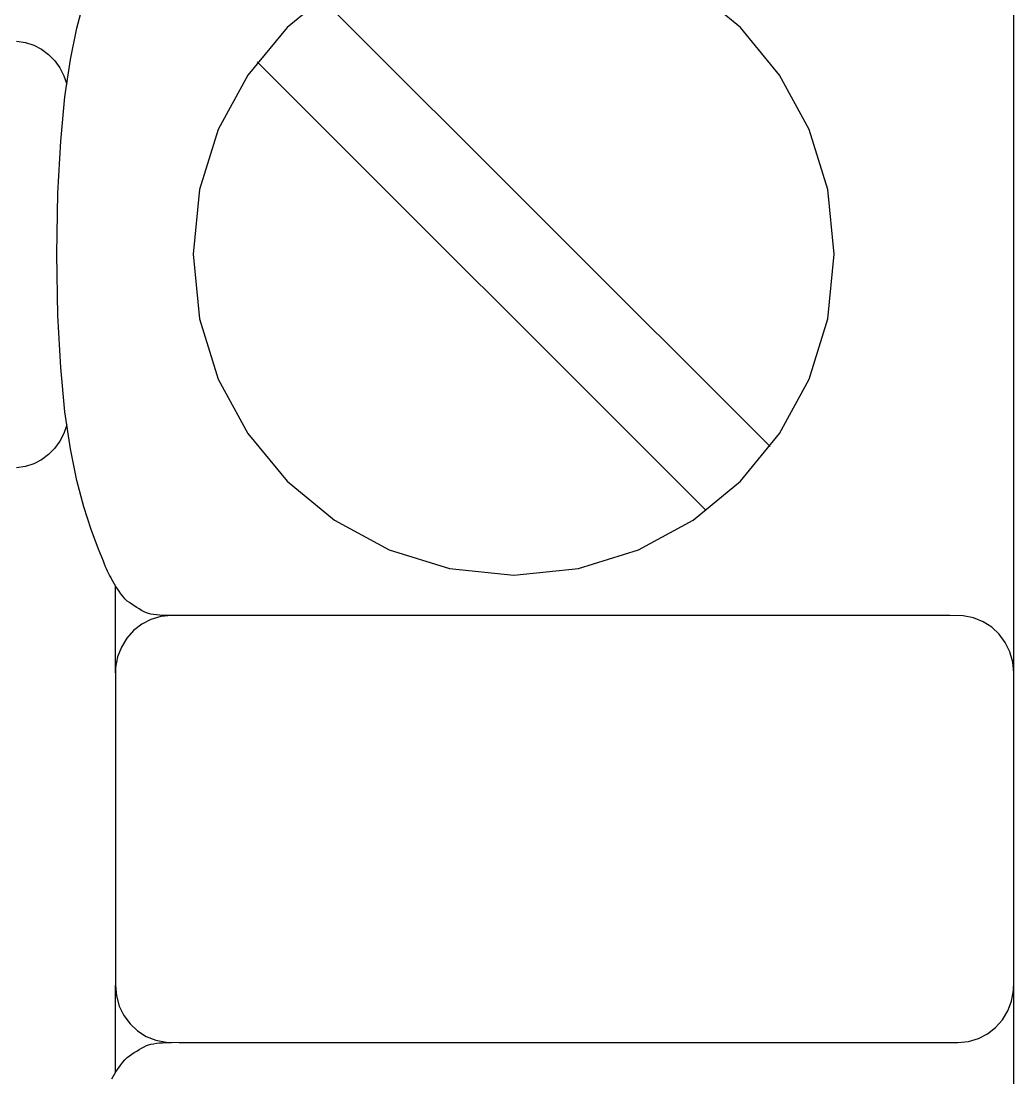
# Model space of a CAD drawing. Extents: x 1 to 47.7, y 0.2 to 35.
# Drawn here: x 35.404 to 35.922, y 15.205 to 15.757 of the extents above; entities that cross this region are included whole.
import ezdxf

# ---------------------------------------------------------------- set-up
doc = ezdxf.new("R2010")
doc.units = 0
doc.header["$MEASUREMENT"] = 0
for name, color, linetype in [('5_1___24__TARGET_LEDS___12', 7, 'CONTINUOUS'), ('6_2___8__INDEPENDENT_INPUT', 7, 'CONTINUOUS'), ('6_3___8__OPTOISO_INDEPENDE', 7, 'CONTINUOUS'), ('6_4___24__OPTOISO_INDEPEND', 7, 'CONTINUOUS'), ('6_5___8__INDEPENDENT_INPUT', 7, 'CONTINUOUS'), ('6_6___8__INDEPENDENT_INPUT', 7, 'CONTINUOUS'), ('6_7___8__OPTOISO_INDEPENDE', 7, 'CONTINUOUS'), ('6_8___8__OPTOISO_INDEPENDE', 7, 'CONTINUOUS')]:
    doc.layers.add(name, color=color, linetype=linetype)

msp = doc.modelspace()

# ---------------------------------------------------------------- linework, layer by layer
at = {"layer": '5_1___24__TARGET_LEDS___12'}
for points in [[(35.92224, 14.5127), (35.92224, 14.60513), (35.92224, 14.70424), (35.92224, 14.80958), (35.92224, 14.92072), (35.92224, 15.0372), (35.92224, 15.15858), (35.92224, 15.28441), (35.92224, 15.41426), (35.92224, 15.54766), (35.92224, 15.68419), (35.92224, 15.82338)], [(35.56788, 15.7738), (35.54309, 15.75337), (35.52263, 15.72861), (35.50717, 15.7002), (35.4974, 15.66881), (35.49399, 15.63511), (35.4974, 15.60136), (35.50717, 15.56993), (35.52263, 15.54149), (35.54309, 15.51671), (35.56788, 15.49627), (35.59632, 15.48084), (35.62774, 15.47109), (35.66144, 15.46769), (35.69513, 15.47109), (35.72649, 15.48084), (35.75487, 15.49627), (35.7796, 15.51671), (35.79999, 15.54149), (35.81539, 15.56993), (35.82512, 15.60136), (35.82852, 15.63511), (35.82512, 15.66881), (35.81539, 15.7002), (35.79999, 15.72861), (35.7796, 15.75337), (35.75487, 15.7738)], [(35.48273, 15.44657), (35.48123, 15.44657), (35.47967, 15.4466), (35.47806, 15.44664), (35.47646, 15.44672), (35.4749, 15.44685), (35.47342, 15.44702), (35.47205, 15.44724), (35.47082, 15.44754), (35.46968, 15.44795), (35.46844, 15.44855), (35.46718, 15.44924), (35.46591, 15.45), (35.46465, 15.4508), (35.46337, 15.45164), (35.46211, 15.45248), (35.46085, 15.45331), (35.4596, 15.4541), (35.45844, 15.45533), (35.45738, 15.45664), (35.45638, 15.45792), (35.45546, 15.45918), (35.45459, 15.46042), (35.45378, 15.46166), (35.45303, 15.46288), (35.45232, 15.46412), (35.45165, 15.46535), (35.45104, 15.46652), (35.45047, 15.46761), (35.44995, 15.46867), (35.44944, 15.46973), (35.44893, 15.47084), (35.4484, 15.47204), (35.44784, 15.47337), (35.44722, 15.47487), (35.44474, 15.48119), (35.44093, 15.49147), (35.43711, 15.50325), (35.43344, 15.51707), (35.43009, 15.53345), (35.4272, 15.55291), (35.42494, 15.57598), (35.42347, 15.60318), (35.42295, 15.63504), (35.42347, 15.6669), (35.42494, 15.6941), (35.4272, 15.71717), (35.43009, 15.73663), (35.43344, 15.753), (35.43711, 15.76682)], [(35.7951, 15.53469), (35.56083, 15.76895)], [(35.4019, 15.74634), (35.40657, 15.74561), (35.41095, 15.74416), (35.41499, 15.74205), (35.41863, 15.73934), (35.42182, 15.73609), (35.4245, 15.73237), (35.4266, 15.72824), (35.42807, 15.72376)], [(35.76168, 15.50127), (35.52741, 15.73553)], [(35.42807, 15.54598), (35.42657, 15.54155), (35.42445, 15.53746), (35.42176, 15.53377), (35.41857, 15.53056), (35.41493, 15.52788), (35.4109, 15.52579), (35.40653, 15.52436), (35.40189, 15.52364)], [(35.45349, 15.41658), (35.45349, 15.46212)], [(35.45349, 15.20818), (35.45349, 15.25372)], [(35.45165, 15.20471), (35.45232, 15.20595), (35.45303, 15.20718), (35.45378, 15.20841), (35.45459, 15.20964), (35.45546, 15.21089), (35.45638, 15.21215), (35.45738, 15.21343), (35.45844, 15.21474), (35.4596, 15.21596), (35.46085, 15.21676), (35.46211, 15.21759), (35.46337, 15.21843), (35.46465, 15.21926), (35.46591, 15.22007), (35.46718, 15.22083), (35.46844, 15.22152), (35.46968, 15.22211), (35.47082, 15.22254), (35.47205, 15.22285), (35.47342, 15.2231), (35.4749, 15.22331), (35.47646, 15.22347), (35.47806, 15.22358), (35.47967, 15.22366), (35.48123, 15.2237), (35.48273, 15.22372)]]:
    msp.add_lwpolyline(points, dxfattribs=at)
msp.add_lwpolyline([(35.48273, 15.44657), (35.47717, 15.44603), (35.47196, 15.44447), (35.46721, 15.442), (35.463, 15.43872), (35.45944, 15.43472), (35.45663, 15.43011), (35.45466, 15.425), (35.45362, 15.41946), (35.45349, 15.41495), (35.45349, 15.40315), (35.45349, 15.3826), (35.45349, 15.35648), (35.45349, 15.32797), (35.45349, 15.30026), (35.45349, 15.27653), (35.45349, 15.25995), (35.45349, 15.25372), (35.45402, 15.24802), (35.45553, 15.24268), (35.45794, 15.23781), (35.46114, 15.23349), (35.46503, 15.22984), (35.46952, 15.22694), (35.47452, 15.22492), (35.47991, 15.22386), (35.48683, 15.22372), (35.51655, 15.22372), (35.56833, 15.22372), (35.63413, 15.22372), (35.70594, 15.22372), (35.77576, 15.22372), (35.83555, 15.22372), (35.8773, 15.22372), (35.893, 15.22372), (35.89856, 15.22426), (35.90377, 15.22582), (35.90852, 15.22829), (35.91273, 15.23157), (35.91629, 15.23557), (35.9191, 15.24018), (35.92107, 15.2453), (35.92211, 15.25083), (35.92224, 15.25535), (35.92224, 15.26715), (35.92224, 15.2877), (35.92224, 15.31382), (35.92224, 15.34233), (35.92224, 15.37004), (35.92224, 15.39377), (35.92224, 15.41035), (35.92224, 15.41658), (35.92171, 15.42228), (35.9202, 15.42761), (35.91779, 15.43249), (35.91459, 15.4368), (35.9107, 15.44045), (35.90621, 15.44334), (35.90121, 15.44537), (35.89582, 15.44643), (35.88891, 15.44657), (35.85918, 15.44657), (35.8074, 15.44657), (35.7416, 15.44657), (35.66979, 15.44657), (35.59998, 15.44657), (35.54019, 15.44657), (35.49843, 15.44657)], close=True, dxfattribs=at)
at = {"layer": '6_2___8__INDEPENDENT_INPUT'}
for points in [[(35.92224, 14.5127), (35.92224, 14.60513), (35.92224, 14.70424), (35.92224, 14.80958), (35.92224, 14.92072), (35.92224, 15.0372), (35.92224, 15.15858), (35.92224, 15.28441), (35.92224, 15.41426), (35.92224, 15.54766), (35.92224, 15.68419), (35.92224, 15.82338)], [(35.56788, 15.7738), (35.54309, 15.75337), (35.52263, 15.72861), (35.50717, 15.7002), (35.4974, 15.66881), (35.49399, 15.63511), (35.4974, 15.60136), (35.50717, 15.56993), (35.52263, 15.54149), (35.54309, 15.51671), (35.56788, 15.49627), (35.59632, 15.48084), (35.62774, 15.47109), (35.66144, 15.46769), (35.69513, 15.47109), (35.72649, 15.48084), (35.75487, 15.49627), (35.7796, 15.51671), (35.79999, 15.54149), (35.81539, 15.56993), (35.82512, 15.60136), (35.82852, 15.63511), (35.82512, 15.66881), (35.81539, 15.7002), (35.79999, 15.72861), (35.7796, 15.75337), (35.75487, 15.7738)], [(35.48273, 15.44657), (35.48123, 15.44657), (35.47967, 15.4466), (35.47806, 15.44664), (35.47646, 15.44672), (35.4749, 15.44685), (35.47342, 15.44702), (35.47205, 15.44724), (35.47082, 15.44754), (35.46968, 15.44795), (35.46844, 15.44855), (35.46718, 15.44924), (35.46591, 15.45), (35.46465, 15.4508), (35.46337, 15.45164), (35.46211, 15.45248), (35.46085, 15.45331), (35.4596, 15.4541), (35.45844, 15.45533), (35.45738, 15.45664), (35.45638, 15.45792), (35.45546, 15.45918), (35.45459, 15.46042), (35.45378, 15.46166), (35.45303, 15.46288), (35.45232, 15.46412), (35.45165, 15.46535), (35.45104, 15.46652), (35.45047, 15.46761), (35.44995, 15.46867), (35.44944, 15.46973), (35.44893, 15.47084), (35.4484, 15.47204), (35.44784, 15.47337), (35.44722, 15.47487), (35.44474, 15.48119), (35.44093, 15.49147), (35.43711, 15.50325), (35.43344, 15.51707), (35.43009, 15.53345), (35.4272, 15.55291), (35.42494, 15.57598), (35.42347, 15.60318), (35.42295, 15.63504), (35.42347, 15.6669), (35.42494, 15.6941), (35.4272, 15.71717), (35.43009, 15.73663), (35.43344, 15.753), (35.43711, 15.76682)], [(35.7951, 15.53469), (35.56083, 15.76895)], [(35.4019, 15.74634), (35.40657, 15.74561), (35.41095, 15.74416), (35.41499, 15.74205), (35.41863, 15.73934), (35.42182, 15.73609), (35.4245, 15.73237), (35.4266, 15.72824), (35.42807, 15.72376)], [(35.76168, 15.50127), (35.52741, 15.73553)], [(35.42807, 15.54598), (35.42657, 15.54155), (35.42445, 15.53746), (35.42176, 15.53377), (35.41857, 15.53056), (35.41493, 15.52788), (35.4109, 15.52579), (35.40653, 15.52436), (35.40189, 15.52364)], [(35.45349, 15.41658), (35.45349, 15.46212)], [(35.45349, 15.20818), (35.45349, 15.25372)], [(35.45165, 15.20471), (35.45232, 15.20595), (35.45303, 15.20718), (35.45378, 15.20841), (35.45459, 15.20964), (35.45546, 15.21089), (35.45638, 15.21215), (35.45738, 15.21343), (35.45844, 15.21474), (35.4596, 15.21596), (35.46085, 15.21676), (35.46211, 15.21759), (35.46337, 15.21843), (35.46465, 15.21926), (35.46591, 15.22007), (35.46718, 15.22083), (35.46844, 15.22152), (35.46968, 15.22211), (35.47082, 15.22254), (35.47205, 15.22285), (35.47342, 15.2231), (35.4749, 15.22331), (35.47646, 15.22347), (35.47806, 15.22358), (35.47967, 15.22366), (35.48123, 15.2237), (35.48273, 15.22372)]]:
    msp.add_lwpolyline(points, dxfattribs=at)
msp.add_lwpolyline([(35.48273, 15.44657), (35.47717, 15.44603), (35.47196, 15.44447), (35.46721, 15.442), (35.463, 15.43872), (35.45944, 15.43472), (35.45663, 15.43011), (35.45466, 15.425), (35.45362, 15.41946), (35.45349, 15.41495), (35.45349, 15.40315), (35.45349, 15.3826), (35.45349, 15.35648), (35.45349, 15.32797), (35.45349, 15.30026), (35.45349, 15.27653), (35.45349, 15.25995), (35.45349, 15.25372), (35.45402, 15.24802), (35.45553, 15.24268), (35.45794, 15.23781), (35.46114, 15.23349), (35.46503, 15.22984), (35.46952, 15.22694), (35.47452, 15.22492), (35.47991, 15.22386), (35.48683, 15.22372), (35.51655, 15.22372), (35.56833, 15.22372), (35.63413, 15.22372), (35.70594, 15.22372), (35.77576, 15.22372), (35.83555, 15.22372), (35.8773, 15.22372), (35.893, 15.22372), (35.89856, 15.22426), (35.90377, 15.22582), (35.90852, 15.22829), (35.91273, 15.23157), (35.91629, 15.23557), (35.9191, 15.24018), (35.92107, 15.2453), (35.92211, 15.25083), (35.92224, 15.25535), (35.92224, 15.26715), (35.92224, 15.2877), (35.92224, 15.31382), (35.92224, 15.34233), (35.92224, 15.37004), (35.92224, 15.39377), (35.92224, 15.41035), (35.92224, 15.41658), (35.92171, 15.42228), (35.9202, 15.42761), (35.91779, 15.43249), (35.91459, 15.4368), (35.9107, 15.44045), (35.90621, 15.44334), (35.90121, 15.44537), (35.89582, 15.44643), (35.88891, 15.44657), (35.85918, 15.44657), (35.8074, 15.44657), (35.7416, 15.44657), (35.66979, 15.44657), (35.59998, 15.44657), (35.54019, 15.44657), (35.49843, 15.44657)], close=True, dxfattribs=at)
at = {"layer": '6_3___8__OPTOISO_INDEPENDE'}
for points in [[(35.92224, 14.5127), (35.92224, 14.60513), (35.92224, 14.70424), (35.92224, 14.80958), (35.92224, 14.92072), (35.92224, 15.0372), (35.92224, 15.15858), (35.92224, 15.28441), (35.92224, 15.41426), (35.92224, 15.54766), (35.92224, 15.68419), (35.92224, 15.82338)], [(35.56788, 15.7738), (35.54309, 15.75337), (35.52263, 15.72861), (35.50717, 15.7002), (35.4974, 15.66881), (35.49399, 15.63511), (35.4974, 15.60136), (35.50717, 15.56993), (35.52263, 15.54149), (35.54309, 15.51671), (35.56788, 15.49627), (35.59632, 15.48084), (35.62774, 15.47109), (35.66144, 15.46769), (35.69513, 15.47109), (35.72649, 15.48084), (35.75487, 15.49627), (35.7796, 15.51671), (35.79999, 15.54149), (35.81539, 15.56993), (35.82512, 15.60136), (35.82852, 15.63511), (35.82512, 15.66881), (35.81539, 15.7002), (35.79999, 15.72861), (35.7796, 15.75337), (35.75487, 15.7738)], [(35.48273, 15.44657), (35.48123, 15.44657), (35.47967, 15.4466), (35.47806, 15.44664), (35.47646, 15.44672), (35.4749, 15.44685), (35.47342, 15.44702), (35.47205, 15.44724), (35.47082, 15.44754), (35.46968, 15.44795), (35.46844, 15.44855), (35.46718, 15.44924), (35.46591, 15.45), (35.46465, 15.4508), (35.46337, 15.45164), (35.46211, 15.45248), (35.46085, 15.45331), (35.4596, 15.4541), (35.45844, 15.45533), (35.45738, 15.45664), (35.45638, 15.45792), (35.45546, 15.45918), (35.45459, 15.46042), (35.45378, 15.46166), (35.45303, 15.46288), (35.45232, 15.46412), (35.45165, 15.46535), (35.45104, 15.46652), (35.45047, 15.46761), (35.44995, 15.46867), (35.44944, 15.46973), (35.44893, 15.47084), (35.4484, 15.47204), (35.44784, 15.47337), (35.44722, 15.47487), (35.44474, 15.48119), (35.44093, 15.49147), (35.43711, 15.50325), (35.43344, 15.51707), (35.43009, 15.53345), (35.4272, 15.55291), (35.42494, 15.57598), (35.42347, 15.60318), (35.42295, 15.63504), (35.42347, 15.6669), (35.42494, 15.6941), (35.4272, 15.71717), (35.43009, 15.73663), (35.43344, 15.753), (35.43711, 15.76682)], [(35.7951, 15.53469), (35.56083, 15.76895)], [(35.4019, 15.74634), (35.40657, 15.74561), (35.41095, 15.74416), (35.41499, 15.74205), (35.41863, 15.73934), (35.42182, 15.73609), (35.4245, 15.73237), (35.4266, 15.72824), (35.42807, 15.72376)], [(35.76168, 15.50127), (35.52741, 15.73553)], [(35.42807, 15.54598), (35.42657, 15.54155), (35.42445, 15.53746), (35.42176, 15.53377), (35.41857, 15.53056), (35.41493, 15.52788), (35.4109, 15.52579), (35.40653, 15.52436), (35.40189, 15.52364)], [(35.45349, 15.41658), (35.45349, 15.46212)], [(35.45349, 15.20818), (35.45349, 15.25372)], [(35.45165, 15.20471), (35.45232, 15.20595), (35.45303, 15.20718), (35.45378, 15.20841), (35.45459, 15.20964), (35.45546, 15.21089), (35.45638, 15.21215), (35.45738, 15.21343), (35.45844, 15.21474), (35.4596, 15.21596), (35.46085, 15.21676), (35.46211, 15.21759), (35.46337, 15.21843), (35.46465, 15.21926), (35.46591, 15.22007), (35.46718, 15.22083), (35.46844, 15.22152), (35.46968, 15.22211), (35.47082, 15.22254), (35.47205, 15.22285), (35.47342, 15.2231), (35.4749, 15.22331), (35.47646, 15.22347), (35.47806, 15.22358), (35.47967, 15.22366), (35.48123, 15.2237), (35.48273, 15.22372)]]:
    msp.add_lwpolyline(points, dxfattribs=at)
msp.add_lwpolyline([(35.48273, 15.44657), (35.47717, 15.44603), (35.47196, 15.44447), (35.46721, 15.442), (35.463, 15.43872), (35.45944, 15.43472), (35.45663, 15.43011), (35.45466, 15.425), (35.45362, 15.41946), (35.45349, 15.41495), (35.45349, 15.40315), (35.45349, 15.3826), (35.45349, 15.35648), (35.45349, 15.32797), (35.45349, 15.30026), (35.45349, 15.27653), (35.45349, 15.25995), (35.45349, 15.25372), (35.45402, 15.24802), (35.45553, 15.24268), (35.45794, 15.23781), (35.46114, 15.23349), (35.46503, 15.22984), (35.46952, 15.22694), (35.47452, 15.22492), (35.47991, 15.22386), (35.48683, 15.22372), (35.51655, 15.22372), (35.56833, 15.22372), (35.63413, 15.22372), (35.70594, 15.22372), (35.77576, 15.22372), (35.83555, 15.22372), (35.8773, 15.22372), (35.893, 15.22372), (35.89856, 15.22426), (35.90377, 15.22582), (35.90852, 15.22829), (35.91273, 15.23157), (35.91629, 15.23557), (35.9191, 15.24018), (35.92107, 15.2453), (35.92211, 15.25083), (35.92224, 15.25535), (35.92224, 15.26715), (35.92224, 15.2877), (35.92224, 15.31382), (35.92224, 15.34233), (35.92224, 15.37004), (35.92224, 15.39377), (35.92224, 15.41035), (35.92224, 15.41658), (35.92171, 15.42228), (35.9202, 15.42761), (35.91779, 15.43249), (35.91459, 15.4368), (35.9107, 15.44045), (35.90621, 15.44334), (35.90121, 15.44537), (35.89582, 15.44643), (35.88891, 15.44657), (35.85918, 15.44657), (35.8074, 15.44657), (35.7416, 15.44657), (35.66979, 15.44657), (35.59998, 15.44657), (35.54019, 15.44657), (35.49843, 15.44657)], close=True, dxfattribs=at)
at = {"layer": '6_4___24__OPTOISO_INDEPEND'}
for points in [[(35.92224, 14.5127), (35.92224, 14.60513), (35.92224, 14.70424), (35.92224, 14.80958), (35.92224, 14.92072), (35.92224, 15.0372), (35.92224, 15.15858), (35.92224, 15.28441), (35.92224, 15.41426), (35.92224, 15.54766), (35.92224, 15.68419), (35.92224, 15.82338)], [(35.56788, 15.7738), (35.54309, 15.75337), (35.52263, 15.72861), (35.50717, 15.7002), (35.4974, 15.66881), (35.49399, 15.63511), (35.4974, 15.60136), (35.50717, 15.56993), (35.52263, 15.54149), (35.54309, 15.51671), (35.56788, 15.49627), (35.59632, 15.48084), (35.62774, 15.47109), (35.66144, 15.46769), (35.69513, 15.47109), (35.72649, 15.48084), (35.75487, 15.49627), (35.7796, 15.51671), (35.79999, 15.54149), (35.81539, 15.56993), (35.82512, 15.60136), (35.82852, 15.63511), (35.82512, 15.66881), (35.81539, 15.7002), (35.79999, 15.72861), (35.7796, 15.75337), (35.75487, 15.7738)], [(35.48273, 15.44657), (35.48123, 15.44657), (35.47967, 15.4466), (35.47806, 15.44664), (35.47646, 15.44672), (35.4749, 15.44685), (35.47342, 15.44702), (35.47205, 15.44724), (35.47082, 15.44754), (35.46968, 15.44795), (35.46844, 15.44855), (35.46718, 15.44924), (35.46591, 15.45), (35.46465, 15.4508), (35.46337, 15.45164), (35.46211, 15.45248), (35.46085, 15.45331), (35.4596, 15.4541), (35.45844, 15.45533), (35.45738, 15.45664), (35.45638, 15.45792), (35.45546, 15.45918), (35.45459, 15.46042), (35.45378, 15.46166), (35.45303, 15.46288), (35.45232, 15.46412), (35.45165, 15.46535), (35.45104, 15.46652), (35.45047, 15.46761), (35.44995, 15.46867), (35.44944, 15.46973), (35.44893, 15.47084), (35.4484, 15.47204), (35.44784, 15.47337), (35.44722, 15.47487), (35.44474, 15.48119), (35.44093, 15.49147), (35.43711, 15.50325), (35.43344, 15.51707), (35.43009, 15.53345), (35.4272, 15.55291), (35.42494, 15.57598), (35.42347, 15.60318), (35.42295, 15.63504), (35.42347, 15.6669), (35.42494, 15.6941), (35.4272, 15.71717), (35.43009, 15.73663), (35.43344, 15.753), (35.43711, 15.76682)], [(35.7951, 15.53469), (35.56083, 15.76895)], [(35.4019, 15.74634), (35.40657, 15.74561), (35.41095, 15.74416), (35.41499, 15.74205), (35.41863, 15.73934), (35.42182, 15.73609), (35.4245, 15.73237), (35.4266, 15.72824), (35.42807, 15.72376)], [(35.76168, 15.50127), (35.52741, 15.73553)], [(35.42807, 15.54598), (35.42657, 15.54155), (35.42445, 15.53746), (35.42176, 15.53377), (35.41857, 15.53056), (35.41493, 15.52788), (35.4109, 15.52579), (35.40653, 15.52436), (35.40189, 15.52364)], [(35.45349, 15.41658), (35.45349, 15.46212)], [(35.45349, 15.20818), (35.45349, 15.25372)], [(35.45165, 15.20471), (35.45232, 15.20595), (35.45303, 15.20718), (35.45378, 15.20841), (35.45459, 15.20964), (35.45546, 15.21089), (35.45638, 15.21215), (35.45738, 15.21343), (35.45844, 15.21474), (35.4596, 15.21596), (35.46085, 15.21676), (35.46211, 15.21759), (35.46337, 15.21843), (35.46465, 15.21926), (35.46591, 15.22007), (35.46718, 15.22083), (35.46844, 15.22152), (35.46968, 15.22211), (35.47082, 15.22254), (35.47205, 15.22285), (35.47342, 15.2231), (35.4749, 15.22331), (35.47646, 15.22347), (35.47806, 15.22358), (35.47967, 15.22366), (35.48123, 15.2237), (35.48273, 15.22372)]]:
    msp.add_lwpolyline(points, dxfattribs=at)
msp.add_lwpolyline([(35.48273, 15.44657), (35.47717, 15.44603), (35.47196, 15.44447), (35.46721, 15.442), (35.463, 15.43872), (35.45944, 15.43472), (35.45663, 15.43011), (35.45466, 15.425), (35.45362, 15.41946), (35.45349, 15.41495), (35.45349, 15.40315), (35.45349, 15.3826), (35.45349, 15.35648), (35.45349, 15.32797), (35.45349, 15.30026), (35.45349, 15.27653), (35.45349, 15.25995), (35.45349, 15.25372), (35.45402, 15.24802), (35.45553, 15.24268), (35.45794, 15.23781), (35.46114, 15.23349), (35.46503, 15.22984), (35.46952, 15.22694), (35.47452, 15.22492), (35.47991, 15.22386), (35.48683, 15.22372), (35.51655, 15.22372), (35.56833, 15.22372), (35.63413, 15.22372), (35.70594, 15.22372), (35.77576, 15.22372), (35.83555, 15.22372), (35.8773, 15.22372), (35.893, 15.22372), (35.89856, 15.22426), (35.90377, 15.22582), (35.90852, 15.22829), (35.91273, 15.23157), (35.91629, 15.23557), (35.9191, 15.24018), (35.92107, 15.2453), (35.92211, 15.25083), (35.92224, 15.25535), (35.92224, 15.26715), (35.92224, 15.2877), (35.92224, 15.31382), (35.92224, 15.34233), (35.92224, 15.37004), (35.92224, 15.39377), (35.92224, 15.41035), (35.92224, 15.41658), (35.92171, 15.42228), (35.9202, 15.42761), (35.91779, 15.43249), (35.91459, 15.4368), (35.9107, 15.44045), (35.90621, 15.44334), (35.90121, 15.44537), (35.89582, 15.44643), (35.88891, 15.44657), (35.85918, 15.44657), (35.8074, 15.44657), (35.7416, 15.44657), (35.66979, 15.44657), (35.59998, 15.44657), (35.54019, 15.44657), (35.49843, 15.44657)], close=True, dxfattribs=at)
at = {"layer": '6_5___8__INDEPENDENT_INPUT'}
for points in [[(35.92224, 14.5127), (35.92224, 14.60513), (35.92224, 14.70424), (35.92224, 14.80958), (35.92224, 14.92072), (35.92224, 15.0372), (35.92224, 15.15858), (35.92224, 15.28441), (35.92224, 15.41426), (35.92224, 15.54766), (35.92224, 15.68419), (35.92224, 15.82338)], [(35.56788, 15.7738), (35.54309, 15.75337), (35.52263, 15.72861), (35.50717, 15.7002), (35.4974, 15.66881), (35.49399, 15.63511), (35.4974, 15.60136), (35.50717, 15.56993), (35.52263, 15.54149), (35.54309, 15.51671), (35.56788, 15.49627), (35.59632, 15.48084), (35.62774, 15.47109), (35.66144, 15.46769), (35.69513, 15.47109), (35.72649, 15.48084), (35.75487, 15.49627), (35.7796, 15.51671), (35.79999, 15.54149), (35.81539, 15.56993), (35.82512, 15.60136), (35.82852, 15.63511), (35.82512, 15.66881), (35.81539, 15.7002), (35.79999, 15.72861), (35.7796, 15.75337), (35.75487, 15.7738)], [(35.48273, 15.44657), (35.48123, 15.44657), (35.47967, 15.4466), (35.47806, 15.44664), (35.47646, 15.44672), (35.4749, 15.44685), (35.47342, 15.44702), (35.47205, 15.44724), (35.47082, 15.44754), (35.46968, 15.44795), (35.46844, 15.44855), (35.46718, 15.44924), (35.46591, 15.45), (35.46465, 15.4508), (35.46337, 15.45164), (35.46211, 15.45248), (35.46085, 15.45331), (35.4596, 15.4541), (35.45844, 15.45533), (35.45738, 15.45664), (35.45638, 15.45792), (35.45546, 15.45918), (35.45459, 15.46042), (35.45378, 15.46166), (35.45303, 15.46288), (35.45232, 15.46412), (35.45165, 15.46535), (35.45104, 15.46652), (35.45047, 15.46761), (35.44995, 15.46867), (35.44944, 15.46973), (35.44893, 15.47084), (35.4484, 15.47204), (35.44784, 15.47337), (35.44722, 15.47487), (35.44474, 15.48119), (35.44093, 15.49147), (35.43711, 15.50325), (35.43344, 15.51707), (35.43009, 15.53345), (35.4272, 15.55291), (35.42494, 15.57598), (35.42347, 15.60318), (35.42295, 15.63504), (35.42347, 15.6669), (35.42494, 15.6941), (35.4272, 15.71717), (35.43009, 15.73663), (35.43344, 15.753), (35.43711, 15.76682)], [(35.7951, 15.53469), (35.56083, 15.76895)], [(35.4019, 15.74634), (35.40657, 15.74561), (35.41095, 15.74416), (35.41499, 15.74205), (35.41863, 15.73934), (35.42182, 15.73609), (35.4245, 15.73237), (35.4266, 15.72824), (35.42807, 15.72376)], [(35.76168, 15.50127), (35.52741, 15.73553)], [(35.42807, 15.54598), (35.42657, 15.54155), (35.42445, 15.53746), (35.42176, 15.53377), (35.41857, 15.53056), (35.41493, 15.52788), (35.4109, 15.52579), (35.40653, 15.52436), (35.40189, 15.52364)], [(35.45349, 15.41658), (35.45349, 15.46212)], [(35.45349, 15.20818), (35.45349, 15.25372)], [(35.45165, 15.20471), (35.45232, 15.20595), (35.45303, 15.20718), (35.45378, 15.20841), (35.45459, 15.20964), (35.45546, 15.21089), (35.45638, 15.21215), (35.45738, 15.21343), (35.45844, 15.21474), (35.4596, 15.21596), (35.46085, 15.21676), (35.46211, 15.21759), (35.46337, 15.21843), (35.46465, 15.21926), (35.46591, 15.22007), (35.46718, 15.22083), (35.46844, 15.22152), (35.46968, 15.22211), (35.47082, 15.22254), (35.47205, 15.22285), (35.47342, 15.2231), (35.4749, 15.22331), (35.47646, 15.22347), (35.47806, 15.22358), (35.47967, 15.22366), (35.48123, 15.2237), (35.48273, 15.22372)]]:
    msp.add_lwpolyline(points, dxfattribs=at)
msp.add_lwpolyline([(35.48273, 15.44657), (35.47717, 15.44603), (35.47196, 15.44447), (35.46721, 15.442), (35.463, 15.43872), (35.45944, 15.43472), (35.45663, 15.43011), (35.45466, 15.425), (35.45362, 15.41946), (35.45349, 15.41495), (35.45349, 15.40315), (35.45349, 15.3826), (35.45349, 15.35648), (35.45349, 15.32797), (35.45349, 15.30026), (35.45349, 15.27653), (35.45349, 15.25995), (35.45349, 15.25372), (35.45402, 15.24802), (35.45553, 15.24268), (35.45794, 15.23781), (35.46114, 15.23349), (35.46503, 15.22984), (35.46952, 15.22694), (35.47452, 15.22492), (35.47991, 15.22386), (35.48683, 15.22372), (35.51655, 15.22372), (35.56833, 15.22372), (35.63413, 15.22372), (35.70594, 15.22372), (35.77576, 15.22372), (35.83555, 15.22372), (35.8773, 15.22372), (35.893, 15.22372), (35.89856, 15.22426), (35.90377, 15.22582), (35.90852, 15.22829), (35.91273, 15.23157), (35.91629, 15.23557), (35.9191, 15.24018), (35.92107, 15.2453), (35.92211, 15.25083), (35.92224, 15.25535), (35.92224, 15.26715), (35.92224, 15.2877), (35.92224, 15.31382), (35.92224, 15.34233), (35.92224, 15.37004), (35.92224, 15.39377), (35.92224, 15.41035), (35.92224, 15.41658), (35.92171, 15.42228), (35.9202, 15.42761), (35.91779, 15.43249), (35.91459, 15.4368), (35.9107, 15.44045), (35.90621, 15.44334), (35.90121, 15.44537), (35.89582, 15.44643), (35.88891, 15.44657), (35.85918, 15.44657), (35.8074, 15.44657), (35.7416, 15.44657), (35.66979, 15.44657), (35.59998, 15.44657), (35.54019, 15.44657), (35.49843, 15.44657)], close=True, dxfattribs=at)
at = {"layer": '6_6___8__INDEPENDENT_INPUT'}
for points in [[(35.92224, 14.5127), (35.92224, 14.60513), (35.92224, 14.70424), (35.92224, 14.80958), (35.92224, 14.92072), (35.92224, 15.0372), (35.92224, 15.15858), (35.92224, 15.28441), (35.92224, 15.41426), (35.92224, 15.54766), (35.92224, 15.68419), (35.92224, 15.82338)], [(35.56788, 15.7738), (35.54309, 15.75337), (35.52263, 15.72861), (35.50717, 15.7002), (35.4974, 15.66881), (35.49399, 15.63511), (35.4974, 15.60136), (35.50717, 15.56993), (35.52263, 15.54149), (35.54309, 15.51671), (35.56788, 15.49627), (35.59632, 15.48084), (35.62774, 15.47109), (35.66144, 15.46769), (35.69513, 15.47109), (35.72649, 15.48084), (35.75487, 15.49627), (35.7796, 15.51671), (35.79999, 15.54149), (35.81539, 15.56993), (35.82512, 15.60136), (35.82852, 15.63511), (35.82512, 15.66881), (35.81539, 15.7002), (35.79999, 15.72861), (35.7796, 15.75337), (35.75487, 15.7738)], [(35.48273, 15.44657), (35.48123, 15.44657), (35.47967, 15.4466), (35.47806, 15.44664), (35.47646, 15.44672), (35.4749, 15.44685), (35.47342, 15.44702), (35.47205, 15.44724), (35.47082, 15.44754), (35.46968, 15.44795), (35.46844, 15.44855), (35.46718, 15.44924), (35.46591, 15.45), (35.46465, 15.4508), (35.46337, 15.45164), (35.46211, 15.45248), (35.46085, 15.45331), (35.4596, 15.4541), (35.45844, 15.45533), (35.45738, 15.45664), (35.45638, 15.45792), (35.45546, 15.45918), (35.45459, 15.46042), (35.45378, 15.46166), (35.45303, 15.46288), (35.45232, 15.46412), (35.45165, 15.46535), (35.45104, 15.46652), (35.45047, 15.46761), (35.44995, 15.46867), (35.44944, 15.46973), (35.44893, 15.47084), (35.4484, 15.47204), (35.44784, 15.47337), (35.44722, 15.47487), (35.44474, 15.48119), (35.44093, 15.49147), (35.43711, 15.50325), (35.43344, 15.51707), (35.43009, 15.53345), (35.4272, 15.55291), (35.42494, 15.57598), (35.42347, 15.60318), (35.42295, 15.63504), (35.42347, 15.6669), (35.42494, 15.6941), (35.4272, 15.71717), (35.43009, 15.73663), (35.43344, 15.753), (35.43711, 15.76682)], [(35.7951, 15.53469), (35.56083, 15.76895)], [(35.4019, 15.74634), (35.40657, 15.74561), (35.41095, 15.74416), (35.41499, 15.74205), (35.41863, 15.73934), (35.42182, 15.73609), (35.4245, 15.73237), (35.4266, 15.72824), (35.42807, 15.72376)], [(35.76168, 15.50127), (35.52741, 15.73553)], [(35.42807, 15.54598), (35.42657, 15.54155), (35.42445, 15.53746), (35.42176, 15.53377), (35.41857, 15.53056), (35.41493, 15.52788), (35.4109, 15.52579), (35.40653, 15.52436), (35.40189, 15.52364)], [(35.45349, 15.41658), (35.45349, 15.46212)], [(35.45349, 15.20818), (35.45349, 15.25372)], [(35.45165, 15.20471), (35.45232, 15.20595), (35.45303, 15.20718), (35.45378, 15.20841), (35.45459, 15.20964), (35.45546, 15.21089), (35.45638, 15.21215), (35.45738, 15.21343), (35.45844, 15.21474), (35.4596, 15.21596), (35.46085, 15.21676), (35.46211, 15.21759), (35.46337, 15.21843), (35.46465, 15.21926), (35.46591, 15.22007), (35.46718, 15.22083), (35.46844, 15.22152), (35.46968, 15.22211), (35.47082, 15.22254), (35.47205, 15.22285), (35.47342, 15.2231), (35.4749, 15.22331), (35.47646, 15.22347), (35.47806, 15.22358), (35.47967, 15.22366), (35.48123, 15.2237), (35.48273, 15.22372)]]:
    msp.add_lwpolyline(points, dxfattribs=at)
msp.add_lwpolyline([(35.48273, 15.44657), (35.47717, 15.44603), (35.47196, 15.44447), (35.46721, 15.442), (35.463, 15.43872), (35.45944, 15.43472), (35.45663, 15.43011), (35.45466, 15.425), (35.45362, 15.41946), (35.45349, 15.41495), (35.45349, 15.40315), (35.45349, 15.3826), (35.45349, 15.35648), (35.45349, 15.32797), (35.45349, 15.30026), (35.45349, 15.27653), (35.45349, 15.25995), (35.45349, 15.25372), (35.45402, 15.24802), (35.45553, 15.24268), (35.45794, 15.23781), (35.46114, 15.23349), (35.46503, 15.22984), (35.46952, 15.22694), (35.47452, 15.22492), (35.47991, 15.22386), (35.48683, 15.22372), (35.51655, 15.22372), (35.56833, 15.22372), (35.63413, 15.22372), (35.70594, 15.22372), (35.77576, 15.22372), (35.83555, 15.22372), (35.8773, 15.22372), (35.893, 15.22372), (35.89856, 15.22426), (35.90377, 15.22582), (35.90852, 15.22829), (35.91273, 15.23157), (35.91629, 15.23557), (35.9191, 15.24018), (35.92107, 15.2453), (35.92211, 15.25083), (35.92224, 15.25535), (35.92224, 15.26715), (35.92224, 15.2877), (35.92224, 15.31382), (35.92224, 15.34233), (35.92224, 15.37004), (35.92224, 15.39377), (35.92224, 15.41035), (35.92224, 15.41658), (35.92171, 15.42228), (35.9202, 15.42761), (35.91779, 15.43249), (35.91459, 15.4368), (35.9107, 15.44045), (35.90621, 15.44334), (35.90121, 15.44537), (35.89582, 15.44643), (35.88891, 15.44657), (35.85918, 15.44657), (35.8074, 15.44657), (35.7416, 15.44657), (35.66979, 15.44657), (35.59998, 15.44657), (35.54019, 15.44657), (35.49843, 15.44657)], close=True, dxfattribs=at)
at = {"layer": '6_7___8__OPTOISO_INDEPENDE'}
for points in [[(35.92224, 14.5127), (35.92224, 14.60513), (35.92224, 14.70424), (35.92224, 14.80958), (35.92224, 14.92072), (35.92224, 15.0372), (35.92224, 15.15858), (35.92224, 15.28441), (35.92224, 15.41426), (35.92224, 15.54766), (35.92224, 15.68419), (35.92224, 15.82338)], [(35.56788, 15.7738), (35.54309, 15.75337), (35.52263, 15.72861), (35.50717, 15.7002), (35.4974, 15.66881), (35.49399, 15.63511), (35.4974, 15.60136), (35.50717, 15.56993), (35.52263, 15.54149), (35.54309, 15.51671), (35.56788, 15.49627), (35.59632, 15.48084), (35.62774, 15.47109), (35.66144, 15.46769), (35.69513, 15.47109), (35.72649, 15.48084), (35.75487, 15.49627), (35.7796, 15.51671), (35.79999, 15.54149), (35.81539, 15.56993), (35.82512, 15.60136), (35.82852, 15.63511), (35.82512, 15.66881), (35.81539, 15.7002), (35.79999, 15.72861), (35.7796, 15.75337), (35.75487, 15.7738)], [(35.48273, 15.44657), (35.48123, 15.44657), (35.47967, 15.4466), (35.47806, 15.44664), (35.47646, 15.44672), (35.4749, 15.44685), (35.47342, 15.44702), (35.47205, 15.44724), (35.47082, 15.44754), (35.46968, 15.44795), (35.46844, 15.44855), (35.46718, 15.44924), (35.46591, 15.45), (35.46465, 15.4508), (35.46337, 15.45164), (35.46211, 15.45248), (35.46085, 15.45331), (35.4596, 15.4541), (35.45844, 15.45533), (35.45738, 15.45664), (35.45638, 15.45792), (35.45546, 15.45918), (35.45459, 15.46042), (35.45378, 15.46166), (35.45303, 15.46288), (35.45232, 15.46412), (35.45165, 15.46535), (35.45104, 15.46652), (35.45047, 15.46761), (35.44995, 15.46867), (35.44944, 15.46973), (35.44893, 15.47084), (35.4484, 15.47204), (35.44784, 15.47337), (35.44722, 15.47487), (35.44474, 15.48119), (35.44093, 15.49147), (35.43711, 15.50325), (35.43344, 15.51707), (35.43009, 15.53345), (35.4272, 15.55291), (35.42494, 15.57598), (35.42347, 15.60318), (35.42295, 15.63504), (35.42347, 15.6669), (35.42494, 15.6941), (35.4272, 15.71717), (35.43009, 15.73663), (35.43344, 15.753), (35.43711, 15.76682)], [(35.7951, 15.53469), (35.56083, 15.76895)], [(35.4019, 15.74634), (35.40657, 15.74561), (35.41095, 15.74416), (35.41499, 15.74205), (35.41863, 15.73934), (35.42182, 15.73609), (35.4245, 15.73237), (35.4266, 15.72824), (35.42807, 15.72376)], [(35.76168, 15.50127), (35.52741, 15.73553)], [(35.42807, 15.54598), (35.42657, 15.54155), (35.42445, 15.53746), (35.42176, 15.53377), (35.41857, 15.53056), (35.41493, 15.52788), (35.4109, 15.52579), (35.40653, 15.52436), (35.40189, 15.52364)], [(35.45349, 15.41658), (35.45349, 15.46212)], [(35.45349, 15.20818), (35.45349, 15.25372)], [(35.45165, 15.20471), (35.45232, 15.20595), (35.45303, 15.20718), (35.45378, 15.20841), (35.45459, 15.20964), (35.45546, 15.21089), (35.45638, 15.21215), (35.45738, 15.21343), (35.45844, 15.21474), (35.4596, 15.21596), (35.46085, 15.21676), (35.46211, 15.21759), (35.46337, 15.21843), (35.46465, 15.21926), (35.46591, 15.22007), (35.46718, 15.22083), (35.46844, 15.22152), (35.46968, 15.22211), (35.47082, 15.22254), (35.47205, 15.22285), (35.47342, 15.2231), (35.4749, 15.22331), (35.47646, 15.22347), (35.47806, 15.22358), (35.47967, 15.22366), (35.48123, 15.2237), (35.48273, 15.22372)]]:
    msp.add_lwpolyline(points, dxfattribs=at)
msp.add_lwpolyline([(35.48273, 15.44657), (35.47717, 15.44603), (35.47196, 15.44447), (35.46721, 15.442), (35.463, 15.43872), (35.45944, 15.43472), (35.45663, 15.43011), (35.45466, 15.425), (35.45362, 15.41946), (35.45349, 15.41495), (35.45349, 15.40315), (35.45349, 15.3826), (35.45349, 15.35648), (35.45349, 15.32797), (35.45349, 15.30026), (35.45349, 15.27653), (35.45349, 15.25995), (35.45349, 15.25372), (35.45402, 15.24802), (35.45553, 15.24268), (35.45794, 15.23781), (35.46114, 15.23349), (35.46503, 15.22984), (35.46952, 15.22694), (35.47452, 15.22492), (35.47991, 15.22386), (35.48683, 15.22372), (35.51655, 15.22372), (35.56833, 15.22372), (35.63413, 15.22372), (35.70594, 15.22372), (35.77576, 15.22372), (35.83555, 15.22372), (35.8773, 15.22372), (35.893, 15.22372), (35.89856, 15.22426), (35.90377, 15.22582), (35.90852, 15.22829), (35.91273, 15.23157), (35.91629, 15.23557), (35.9191, 15.24018), (35.92107, 15.2453), (35.92211, 15.25083), (35.92224, 15.25535), (35.92224, 15.26715), (35.92224, 15.2877), (35.92224, 15.31382), (35.92224, 15.34233), (35.92224, 15.37004), (35.92224, 15.39377), (35.92224, 15.41035), (35.92224, 15.41658), (35.92171, 15.42228), (35.9202, 15.42761), (35.91779, 15.43249), (35.91459, 15.4368), (35.9107, 15.44045), (35.90621, 15.44334), (35.90121, 15.44537), (35.89582, 15.44643), (35.88891, 15.44657), (35.85918, 15.44657), (35.8074, 15.44657), (35.7416, 15.44657), (35.66979, 15.44657), (35.59998, 15.44657), (35.54019, 15.44657), (35.49843, 15.44657)], close=True, dxfattribs=at)
at = {"layer": '6_8___8__OPTOISO_INDEPENDE'}
for points in [[(35.92224, 14.5127), (35.92224, 14.60513), (35.92224, 14.70424), (35.92224, 14.80958), (35.92224, 14.92072), (35.92224, 15.0372), (35.92224, 15.15858), (35.92224, 15.28441), (35.92224, 15.41426), (35.92224, 15.54766), (35.92224, 15.68419), (35.92224, 15.82338)], [(35.56788, 15.7738), (35.54309, 15.75337), (35.52263, 15.72861), (35.50717, 15.7002), (35.4974, 15.66881), (35.49399, 15.63511), (35.4974, 15.60136), (35.50717, 15.56993), (35.52263, 15.54149), (35.54309, 15.51671), (35.56788, 15.49627), (35.59632, 15.48084), (35.62774, 15.47109), (35.66144, 15.46769), (35.69513, 15.47109), (35.72649, 15.48084), (35.75487, 15.49627), (35.7796, 15.51671), (35.79999, 15.54149), (35.81539, 15.56993), (35.82512, 15.60136), (35.82852, 15.63511), (35.82512, 15.66881), (35.81539, 15.7002), (35.79999, 15.72861), (35.7796, 15.75337), (35.75487, 15.7738)], [(35.48273, 15.44657), (35.48123, 15.44657), (35.47967, 15.4466), (35.47806, 15.44664), (35.47646, 15.44672), (35.4749, 15.44685), (35.47342, 15.44702), (35.47205, 15.44724), (35.47082, 15.44754), (35.46968, 15.44795), (35.46844, 15.44855), (35.46718, 15.44924), (35.46591, 15.45), (35.46465, 15.4508), (35.46337, 15.45164), (35.46211, 15.45248), (35.46085, 15.45331), (35.4596, 15.4541), (35.45844, 15.45533), (35.45738, 15.45664), (35.45638, 15.45792), (35.45546, 15.45918), (35.45459, 15.46042), (35.45378, 15.46166), (35.45303, 15.46288), (35.45232, 15.46412), (35.45165, 15.46535), (35.45104, 15.46652), (35.45047, 15.46761), (35.44995, 15.46867), (35.44944, 15.46973), (35.44893, 15.47084), (35.4484, 15.47204), (35.44784, 15.47337), (35.44722, 15.47487), (35.44474, 15.48119), (35.44093, 15.49147), (35.43711, 15.50325), (35.43344, 15.51707), (35.43009, 15.53345), (35.4272, 15.55291), (35.42494, 15.57598), (35.42347, 15.60318), (35.42295, 15.63504), (35.42347, 15.6669), (35.42494, 15.6941), (35.4272, 15.71717), (35.43009, 15.73663), (35.43344, 15.753), (35.43711, 15.76682)], [(35.7951, 15.53469), (35.56083, 15.76895)], [(35.4019, 15.74634), (35.40657, 15.74561), (35.41095, 15.74416), (35.41499, 15.74205), (35.41863, 15.73934), (35.42182, 15.73609), (35.4245, 15.73237), (35.4266, 15.72824), (35.42807, 15.72376)], [(35.76168, 15.50127), (35.52741, 15.73553)], [(35.42807, 15.54598), (35.42657, 15.54155), (35.42445, 15.53746), (35.42176, 15.53377), (35.41857, 15.53056), (35.41493, 15.52788), (35.4109, 15.52579), (35.40653, 15.52436), (35.40189, 15.52364)], [(35.45349, 15.41658), (35.45349, 15.46212)], [(35.45349, 15.20818), (35.45349, 15.25372)], [(35.45165, 15.20471), (35.45232, 15.20595), (35.45303, 15.20718), (35.45378, 15.20841), (35.45459, 15.20964), (35.45546, 15.21089), (35.45638, 15.21215), (35.45738, 15.21343), (35.45844, 15.21474), (35.4596, 15.21596), (35.46085, 15.21676), (35.46211, 15.21759), (35.46337, 15.21843), (35.46465, 15.21926), (35.46591, 15.22007), (35.46718, 15.22083), (35.46844, 15.22152), (35.46968, 15.22211), (35.47082, 15.22254), (35.47205, 15.22285), (35.47342, 15.2231), (35.4749, 15.22331), (35.47646, 15.22347), (35.47806, 15.22358), (35.47967, 15.22366), (35.48123, 15.2237), (35.48273, 15.22372)]]:
    msp.add_lwpolyline(points, dxfattribs=at)
msp.add_lwpolyline([(35.48273, 15.44657), (35.47717, 15.44603), (35.47196, 15.44447), (35.46721, 15.442), (35.463, 15.43872), (35.45944, 15.43472), (35.45663, 15.43011), (35.45466, 15.425), (35.45362, 15.41946), (35.45349, 15.41495), (35.45349, 15.40315), (35.45349, 15.3826), (35.45349, 15.35648), (35.45349, 15.32797), (35.45349, 15.30026), (35.45349, 15.27653), (35.45349, 15.25995), (35.45349, 15.25372), (35.45402, 15.24802), (35.45553, 15.24268), (35.45794, 15.23781), (35.46114, 15.23349), (35.46503, 15.22984), (35.46952, 15.22694), (35.47452, 15.22492), (35.47991, 15.22386), (35.48683, 15.22372), (35.51655, 15.22372), (35.56833, 15.22372), (35.63413, 15.22372), (35.70594, 15.22372), (35.77576, 15.22372), (35.83555, 15.22372), (35.8773, 15.22372), (35.893, 15.22372), (35.89856, 15.22426), (35.90377, 15.22582), (35.90852, 15.22829), (35.91273, 15.23157), (35.91629, 15.23557), (35.9191, 15.24018), (35.92107, 15.2453), (35.92211, 15.25083), (35.92224, 15.25535), (35.92224, 15.26715), (35.92224, 15.2877), (35.92224, 15.31382), (35.92224, 15.34233), (35.92224, 15.37004), (35.92224, 15.39377), (35.92224, 15.41035), (35.92224, 15.41658), (35.92171, 15.42228), (35.9202, 15.42761), (35.91779, 15.43249), (35.91459, 15.4368), (35.9107, 15.44045), (35.90621, 15.44334), (35.90121, 15.44537), (35.89582, 15.44643), (35.88891, 15.44657), (35.85918, 15.44657), (35.8074, 15.44657), (35.7416, 15.44657), (35.66979, 15.44657), (35.59998, 15.44657), (35.54019, 15.44657), (35.49843, 15.44657)], close=True, dxfattribs=at)

doc.saveas('drawing.dxf')
